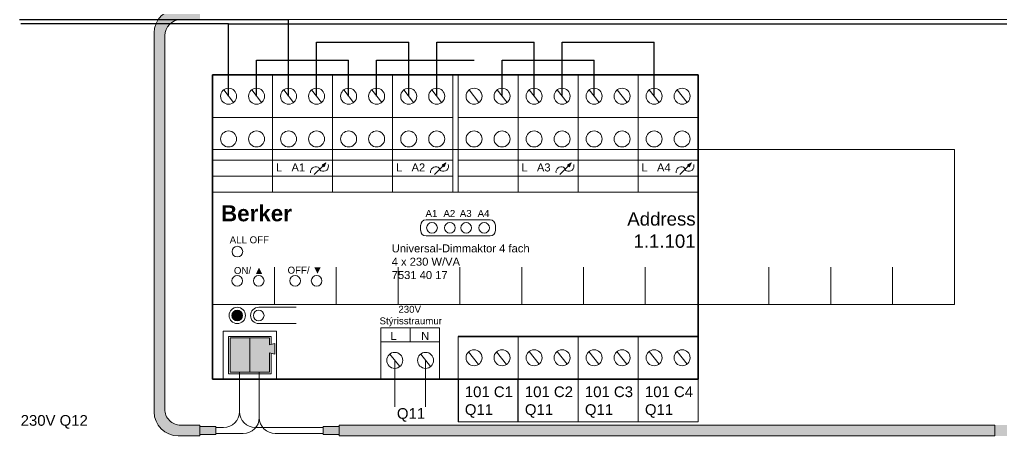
# Model space of a CAD drawing. Header units: millimetres. Extents: x 122681 to 489967, y 7796 to 82317.
# Drawn here: x 245151 to 246242, y 46287 to 46753 of the extents above; entities that cross this region are included whole.
import ezdxf

# ---------------------------------------------------------------- set-up
doc = ezdxf.new("R2010")
doc.units = ezdxf.units.MM
doc.linetypes.add('DASHED', pattern=[19.05, 12.7, -6.35])
for name, color, linetype, lineweight in [('R-635 Töfluteikning', 7, 'Continuous', 15), ('R-635 Töfluteikning dinskinna', 32, 'Continuous', 15), ('R-635 Töfluteikning þunt', 251, 'Continuous', 20), ('R-635 Töfluteikning þykkt', 7, 'Continuous', 35), ('Skygging (Hatch)', 254, 'DASHED', 20), ('Texti', 3, 'Continuous', 20)]:
    doc.layers.add(name, color=color, linetype=linetype, lineweight=lineweight)
doc.layers.add('TAKN', color=7, linetype='Continuous')
doc.styles.get("Standard").update_dxf_attribs({"font": 'arial.ttf'})

# ---------------------------------------------------------------- blocks, each defined once
blk = doc.blocks.new('Dinskinna')
at = {"layer": 'R-635 Töfluteikning dinskinna'}
for p, q in [((122058.8, 80229.08), (121919.8, 80229.08)), ((121919.8, 80200.08), (121919.8, 80229.08)), ((122058.8, 80200.08), (122058.8, 80229.08)), ((121931.38, 80200.08), (121931.38, 80207.08)), ((121942.97, 80200.08), (121942.97, 80207.08)), ((121954.55, 80200.08), (121954.55, 80207.08)), ((121966.13, 80200.08), (121966.13, 80207.08)), ((121977.72, 80200.08), (121977.72, 80207.08)), ((121989.3, 80200.08), (121989.3, 80207.08)), ((122000.88, 80200.08), (122000.88, 80207.08)), ((122010.79, 80200.08), (122010.79, 80207.08)), ((122024.05, 80200.08), (122024.05, 80207.08)), ((122035.63, 80200.08), (122035.63, 80207.08)), ((122047.22, 80200.08), (122047.22, 80207.08)), ((121919.8, 80200.08), (122058.8, 80200.08))]:
    blk.add_line(p, q, dxfattribs=at)
for p in [(122024.05, 80200.08), (122035.63, 80200.08), (122047.22, 80200.08)]:
    blk.add_point(p, dxfattribs=at)

msp = doc.modelspace()

# ---------------------------------------------------------------- hatches: boundary and pattern name
at = {"true_color": 0xc7c8ca}
h = msp.add_hatch(dxfattribs=at)
h.set_pattern_fill('ANSI31', color=9)
h.set_pattern_definition([(45, (183131.40404, 33207.39969), (-0.08838834765, 0.08838834765), [])])
h.paths.add_polyline_path([(245369, 46301.1), (245351.2, 46301.1), (245351.2, 46296.7), (245351.2, 46292.2), (245369, 46292.2)])
h.paths.add_polyline_path([(245506.1, 46296.7), (245506.1, 46301.1), (245488.3, 46301.1), (245488.3, 46292.2), (245506.1, 46292.2)])
h.paths.add_polyline_path([(246537.1, 46301.1), (246519.3, 46301.1), (246519.3, 46296.7), (246519.3, 46292.2), (246537.1, 46292.2)])
h.paths.add_polyline_path([(246674.2, 46301.1), (246656.4, 46301.1), (246656.4, 46292.2), (246674.2, 46292.2), (246674.2, 46296.7)])
h.paths.add_polyline_path([(246674.2, 45832.7), (246656.4, 45832.7), (246656.4, 45823.8), (246674.2, 45823.8), (246674.2, 45828.2)])
h.paths.add_polyline_path([(246537.1, 45832.7), (246519.3, 45832.7), (246519.3, 45828.2), (246519.3, 45823.8), (246537.1, 45823.8)])
h.paths.add_polyline_path([(245369, 45832.7), (245351.2, 45832.7), (245351.2, 45828.2), (245351.2, 45823.8), (245369, 45823.8)])
h.paths.add_polyline_path([(245506.1, 45828.2), (245506.1, 45832.7), (245488.3, 45832.7), (245488.3, 45823.8), (245506.1, 45823.8)])
at = {"layer": 'R-635 Töfluteikning'}
h = msp.add_hatch(color=3, dxfattribs=at)
h.dxf.hatch_style = 1
h.paths.add_polyline_path([(245330, 46753.2), (245351.2, 46753.2), (245351.2, 46759.1), (245351.2, 46765.1), (245327.1, 46765.1, 0.414214), (245300.4, 46738.4), (245300.4, 46317.4, 0.414214), (245327.1, 46290.7), (245351.2, 46290.7), (245351.2, 46296.7), (245351.2, 46302.6), (245330, 46302.6, -0.414214), (245312.2, 46320.4), (245312.2, 46735.4, -0.414214)])
h = msp.add_hatch(color=256, dxfattribs=at)
h.dxf.hatch_style = 1
h.paths.add_polyline_path([(245491.2, 46594.1), (245487, 46592), (245489.2, 46589.8)])
h = msp.add_hatch(color=256, dxfattribs=at)
h.dxf.hatch_style = 1
h.paths.add_polyline_path([(245624.6, 46594.1), (245620.4, 46592), (245622.6, 46589.8)])
h = msp.add_hatch(color=256, dxfattribs=at)
h.dxf.hatch_style = 1
h.paths.add_polyline_path([(245763.9, 46594.1), (245759.7, 46592), (245761.9, 46589.8)])
h = msp.add_hatch(color=256, dxfattribs=at)
h.dxf.hatch_style = 1
h.paths.add_polyline_path([(245897.3, 46594.1), (245893.1, 46592), (245895.3, 46589.8)])
h = msp.add_hatch(color=3, dxfattribs=at)
h.dxf.hatch_style = 1
h.paths.add_polyline_path([(245384.9, 46361.5), (245406.8, 46361.5), (245406.8, 46399.5), (245384.9, 46399.5)])
h.paths.add_polyline_path([(246553, 46361.5), (246574.9, 46361.5), (246574.9, 46399.5), (246553, 46399.5)])
h = msp.add_hatch(color=1, dxfattribs=at)
h.dxf.hatch_style = 1
h.paths.add_polyline_path([(245428.7, 46382.8), (245434.5, 46381.4), (245434.5, 46393.2), (245428.7, 46391.8), (245428.7, 46399.5), (245406.8, 46399.5), (245406.8, 46361.5), (245428.7, 46361.5)])
h.paths.add_polyline_path([(246596.8, 46382.8), (246602.6, 46381.4), (246602.6, 46393.2), (246596.8, 46391.8), (246596.8, 46399.5), (246574.9, 46399.5), (246574.9, 46361.5), (246596.8, 46361.5)])
h = msp.add_hatch(color=3, dxfattribs=at)
h.dxf.hatch_style = 1
h.paths.add_polyline_path([(246234.6, 46302.6), (245506.1, 46302.6), (245506.1, 46296.7), (245506.1, 46290.7), (246234.6, 46290.7), (246234.6, 46296.7)])
h = msp.add_hatch(color=3, dxfattribs=at)
h.dxf.hatch_style = 1
h.paths.add_polyline_path([(246519.3, 46302.6), (245790.7, 46302.6), (245790.7, 46296.7), (245790.7, 46290.7), (246519.3, 46290.7), (246519.3, 46296.7)])
at = {"layer": 'Skygging (Hatch)'}
h = msp.add_hatch(color=1, dxfattribs=at)
h.dxf.hatch_style = 1
h.paths.add_polyline_path([(245398.6, 46424.5, 1), (245386.8, 46424.5, 1)])
h = msp.add_hatch(color=1, dxfattribs=at)
h.dxf.hatch_style = 1
h.paths.add_polyline_path([(245386.8, 46424.5, 1), (245398.6, 46424.5, 1)])
h = msp.add_hatch(color=1, dxfattribs=at)
h.dxf.hatch_style = 1
h.paths.add_polyline_path([(245386.8, 46424.5, 1), (245398.6, 46424.5, 1)])
h = msp.add_hatch(color=1, dxfattribs=at)
h.dxf.hatch_style = 1
h.paths.add_polyline_path([(245386.8, 46424.5, 1), (245398.6, 46424.5, 1)])
h = msp.add_hatch(color=1, dxfattribs=at)
h.dxf.hatch_style = 1
h.paths.add_polyline_path([(245386.8, 46424.5, 1), (245398.6, 46424.5, 1)])
h = msp.add_hatch(color=1, dxfattribs=at)
h.dxf.hatch_style = 1
h.paths.add_polyline_path([(245386.8, 46424.5, 1), (245398.6, 46424.5, 1)])
h = msp.add_hatch(color=1, dxfattribs=at)
h.dxf.hatch_style = 1
h.paths.add_polyline_path([(245386.8, 46424.5, 1), (245398.6, 46424.5, 1)])
h = msp.add_hatch(color=1, dxfattribs=at)
h.dxf.hatch_style = 1
h.paths.add_polyline_path([(245386.8, 46424.5, 1), (245398.6, 46424.5, 1)])
h = msp.add_hatch(color=1, dxfattribs=at)
h.dxf.hatch_style = 1
h.paths.add_polyline_path([(245386.8, 46424.5, 1), (245398.6, 46424.5, 1)])
h = msp.add_hatch(color=1, dxfattribs=at)
h.dxf.hatch_style = 1
h.paths.add_polyline_path([(245386.8, 46424.5, 1), (245398.6, 46424.5, 1)])

# ---------------------------------------------------------------- linework, layer by layer
at = {"layer": 'R-635 Töfluteikning', "color": 3}
for p, q in [((245300.4, 46738.4), (245300.4, 46317.4)), ((245312.2, 46735.4), (245312.2, 46320.4)), ((245395.2, 46361.5), (245395.2, 46317.8)), ((245351.2, 46302.6), (245330, 46302.6)), ((245351.2, 46296.7), (245351.2, 46302.6)), ((245351.2, 46296.7), (245351.2, 46302.6)), ((245506.1, 46296.7), (245506.1, 46302.6)), ((246234.6, 46302.6), (245506.1, 46302.6)), ((245506.1, 46296.7), (245506.1, 46302.6)), ((246234.6, 46296.7), (246234.6, 46302.6)), ((245351.2, 46296.7), (245351.2, 46290.7)), ((245351.2, 46296.7), (245351.2, 46290.7)), ((245369, 46300), (245377.4, 46300)), ((245369, 46300), (245377.4, 46300)), ((245488.3, 46300), (245413, 46300)), ((245488.3, 46300), (245413, 46300)), ((245506.1, 46296.7), (245506.1, 46290.7)), ((245506.1, 46296.7), (245506.1, 46290.7)), ((246234.6, 46296.7), (246234.6, 46290.7)), ((245351.2, 46290.7), (245327.1, 46290.7)), ((245506.1, 46290.7), (246234.6, 46290.7))]:
    msp.add_line(p, q, dxfattribs=at)
at = {"layer": 'R-635 Töfluteikning'}
for p, q in [((245432, 46561.4), (245432, 46691.8)), ((245498.7, 46691.8), (245498.7, 46561.4)), ((245565.4, 46561.4), (245565.4, 46691.8)), ((245632.1, 46561.4), (245632.1, 46691.8)), ((245638, 46561.4), (245638, 46691.8)), ((245704.7, 46561.4), (245704.7, 46691.8)), ((245771.4, 46691.8), (245771.4, 46561.4)), ((245838.1, 46561.4), (245838.1, 46691.8)), ((245365.3, 46644.4), (245632.1, 46644.4)), ((245638, 46644.4), (245904.8, 46644.4)), ((245365.3, 46596.9), (245632.1, 46596.9)), ((245478.3, 46581.1), (245488.1, 46590.9)), ((245491.2, 46594.1), (245487, 46592)), ((245487, 46592), (245489.2, 46589.8)), ((245491.2, 46594.1), (245489.2, 46589.8)), ((245611.7, 46581.1), (245621.5, 46590.9)), ((245624.6, 46594.1), (245620.4, 46592)), ((245620.4, 46592), (245622.6, 46589.8)), ((245624.6, 46594.1), (245622.6, 46589.8)), ((245638, 46596.9), (245904.8, 46596.9)), ((245751, 46581.1), (245760.8, 46590.9)), ((245763.9, 46594.1), (245759.7, 46592)), ((245759.7, 46592), (245761.9, 46589.8)), ((245763.9, 46594.1), (245761.9, 46589.8)), ((245884.4, 46581.1), (245894.2, 46590.9)), ((245897.3, 46594.1), (245893.1, 46592)), ((245893.1, 46592), (245895.3, 46589.8)), ((245897.3, 46594.1), (245895.3, 46589.8)), ((245365.3, 46579.1), (245632.1, 46579.1)), ((245904.8, 46579.1), (245638, 46579.1)), ((245365.3, 46561.4), (245904.8, 46561.4)), ((245596.5, 46524.8), (245596.5, 46518.8)), ((245638, 46530.7), (245602.5, 46530.7)), ((245638, 46530.7), (245673.6, 46530.7)), ((245679.5, 46524.8), (245679.5, 46518.8)), ((245673.6, 46512.9), (245602.5, 46512.9)), ((245416.6, 46433.6), (245458.2, 46433.6)), ((245416.6, 46415.4), (245458.2, 46415.4)), ((245377.1, 46353.8), (245377.1, 46407.2)), ((245377.1, 46407.2), (245436.4, 46407.2)), ((245436.4, 46407.2), (245436.4, 46353.8)), ((245552.3, 46395.3), (245552.3, 46410.7)), ((245552.3, 46410.7), (245617.5, 46410.7)), ((245584.9, 46410.7), (245584.9, 46395.3)), ((245617.5, 46410.7), (245617.5, 46395.3)), ((245638, 46353.8), (245638, 46401.3)), ((245704.7, 46353.8), (245704.7, 46401.3)), ((245771.4, 46401.3), (245771.4, 46353.8)), ((245838.1, 46353.8), (245838.1, 46401.3)), ((245384.9, 46361.5), (245384.9, 46399.5)), ((245384.9, 46399.5), (245428.7, 46399.5)), ((245406.8, 46399.5), (245406.8, 46361.5)), ((245428.7, 46399.5), (245428.7, 46391.8)), ((245428.7, 46391.8), (245434.5, 46393.2)), ((245434.5, 46393.2), (245434.5, 46381.4)), ((245552.3, 46353.8), (245552.3, 46395.3)), ((245552.3, 46395.3), (245617.5, 46395.3)), ((245617.5, 46395.3), (245617.5, 46353.8)), ((245428.7, 46382.8), (245428.7, 46361.5)), ((245428.7, 46382.8), (245434.5, 46381.4)), ((245384.9, 46361.5), (245428.7, 46361.5)), ((245638, 46353.8), (245904.8, 46353.8)), ((245694.3, 46353.3), (245704.7, 46353.3)), ((245704.7, 46306.4), (245704.7, 46353.8)), ((245704.7, 46353.8), (245771.4, 46353.8)), ((245771.4, 46353.8), (245771.4, 46306.4)), ((245771.4, 46306.4), (245771.4, 46353.8)), ((245771.4, 46353.8), (245838.1, 46353.8)), ((245838.1, 46353.8), (245838.1, 46306.4)), ((245838.1, 46306.4), (245838.1, 46353.8)), ((245838.1, 46353.8), (245904.8, 46353.8)), ((245904.8, 46353.8), (245904.8, 46306.4)), ((245704.7, 46306.4), (245638, 46306.4)), ((245771.4, 46306.4), (245704.7, 46306.4)), ((245838.1, 46306.4), (245771.4, 46306.4)), ((245904.8, 46306.4), (245838.1, 46306.4)), ((245369, 46301.1), (245351.2, 46301.1)), ((245369, 46301.1), (245351.2, 46301.1)), ((245369, 46292.2), (245351.2, 46292.2)), ((245369, 46292.2), (245351.2, 46292.2)), ((245369, 46301.1), (245369, 46292.2)), ((245369, 46301.1), (245369, 46292.2)), ((245488.3, 46301.1), (245488.3, 46292.2)), ((245488.3, 46301.1), (245506.1, 46301.1)), ((245488.3, 46301.1), (245488.3, 46292.2)), ((245488.3, 46301.1), (245506.1, 46301.1)), ((245488.3, 46292.2), (245506.1, 46292.2)), ((245488.3, 46292.2), (245506.1, 46292.2))]:
    msp.add_line(p, q, dxfattribs=at)
at = {"layer": 'R-635 Töfluteikning', "color": 36}
msp.add_line((245567.7, 46374.6), (245567.7, 46323.1), dxfattribs=at)
at = {"layer": 'R-635 Töfluteikning', "color": 5}
msp.add_line((245602, 46374.6), (245602, 46323.1), dxfattribs=at)
at = {"layer": 'R-635 Töfluteikning', "color": 1}
for p, q in [((245417.2, 46361.5), (245417.2, 46311.1)), ((245369, 46293.3), (245399.4, 46293.3)), ((245369, 46293.3), (245399.4, 46293.3)), ((245488.3, 46293.3), (245435, 46293.3)), ((245488.3, 46293.3), (245435, 46293.3))]:
    msp.add_line(p, q, dxfattribs=at)
at = {"layer": 'R-635 Töfluteikning'}
for centre, radius in [((245383.1, 46668.1), 8.89), ((245414.2, 46668.1), 8.89), ((245449.8, 46668.1), 8.89), ((245480.9, 46668.1), 8.89), ((245516.5, 46668.1), 8.89), ((245547.6, 46668.1), 8.89), ((245583.2, 46668.1), 8.89), ((245614.3, 46668.1), 8.89), ((245655.8, 46668.1), 8.89), ((245686.9, 46668.1), 8.89), ((245722.5, 46668.1), 8.89), ((245753.6, 46668.1), 8.89), ((245789.2, 46668.1), 8.89), ((245820.3, 46668.1), 8.89), ((245855.9, 46668.1), 8.89), ((245887, 46668.1), 8.89), ((245383.1, 46620.6), 8.89), ((245414.2, 46620.6), 8.89), ((245449.8, 46620.6), 8.89), ((245480.9, 46620.6), 8.89), ((245516.5, 46620.6), 8.89), ((245547.6, 46620.6), 8.89), ((245583.2, 46620.6), 8.89), ((245614.3, 46620.6), 8.89), ((245655.8, 46620.6), 8.89), ((245686.9, 46620.6), 8.89), ((245722.5, 46620.6), 8.89), ((245753.6, 46620.6), 8.89), ((245789.2, 46620.6), 8.89), ((245820.3, 46620.6), 8.89), ((245855.9, 46620.6), 8.89), ((245887, 46620.6), 8.89), ((245609.1, 46521.8), 5.93), ((245629, 46521.8), 5.93), ((245647.1, 46521.8), 5.93), ((245667, 46521.8), 5.93), ((245392.9, 46495.4), 5.93), ((245392.7, 46463), 5.93), ((245416.6, 46463), 5.93), ((245457, 46463), 5.93), ((245480.9, 46463), 5.93), ((245392.7, 46424.5), 9.08), ((245392.7, 46424.5), 5.93), ((245392.7, 46424.5), 5.93), ((245416.6, 46424.5), 5.93), ((245567.7, 46374.6), 8.89), ((245602, 46374.6), 8.89), ((245655.8, 46377.5), 8.89), ((245686.9, 46377.5), 8.89), ((245722.5, 46377.5), 8.89), ((245753.6, 46377.5), 8.89), ((245789.2, 46377.5), 8.89), ((245820.3, 46377.5), 8.89), ((245855.9, 46377.5), 8.89), ((245887, 46377.5), 8.89)]:
    msp.add_circle(centre, radius, dxfattribs=at)
at = {"layer": 'R-635 Töfluteikning', "color": 3}
for centre, radius, start, end in [((245327.1, 46738.4), 26.7, 90, 180), ((245330, 46735.4), 17.8, 90, 180), ((245327.1, 46317.4), 26.7, 180, 270), ((245330, 46320.4), 17.8, 179.9986, 270), ((245377.4, 46317.8), 17.8, 270, 0), ((245377.4, 46317.8), 17.8, 270, 0), ((245413, 46317.8), 17.8, 180, 270), ((245413, 46317.8), 17.8, 180, 270)]:
    msp.add_arc(centre, radius, start, end, dxfattribs=at)
at = {"layer": 'R-635 Töfluteikning'}
for centre, radius, start, end in [((245480, 46583.9), 5.88, 64.9507, 189.185), ((245488.2, 46590.5), 5.88, 244.9507, 17.6441), ((245613.4, 46583.9), 5.88, 64.9507, 189.185), ((245621.6, 46590.5), 5.88, 244.9507, 17.6441), ((245752.7, 46583.9), 5.88, 64.9507, 189.185), ((245760.9, 46590.5), 5.88, 244.9507, 17.6441), ((245886.1, 46583.9), 5.88, 64.9507, 189.185), ((245894.3, 46590.5), 5.88, 244.9507, 17.6441), ((245602.5, 46524.8), 5.93, 90, 180), ((245673.6, 46524.8), 5.93, 0, 90), ((245602.5, 46518.8), 5.93, 180, 270), ((245673.6, 46518.8), 5.93, 270, 0), ((245416.6, 46424.5), 9.08, 90, 270)]:
    msp.add_arc(centre, radius, start, end, dxfattribs=at)
at = {"layer": 'R-635 Töfluteikning', "color": 1}
for centre, start, end in [((245399.4, 46311.1), 270, 0), ((245399.4, 46311.1), 270, 0), ((245435, 46311.1), 180, 270), ((245435, 46311.1), 180, 270)]:
    msp.add_arc(centre, 17.8, start, end, dxfattribs=at)
at = {"layer": 'R-635 Töfluteikning'}
for points in [[(245482.5, 46589.2), (245483.7, 46588.1), (245484.2, 46587.2), (245484.7, 46586.1), (245485.7, 46585.2)], [(245615.9, 46589.2), (245617.1, 46588.1), (245617.6, 46587.2), (245618.1, 46586.1), (245619.1, 46585.2)], [(245755.2, 46589.2), (245756.4, 46588.1), (245756.9, 46587.2), (245757.4, 46586.1), (245758.4, 46585.2)], [(245888.6, 46589.2), (245889.8, 46588.1), (245890.3, 46587.2), (245890.8, 46586.1), (245891.8, 46585.2)]]:
    msp.add_spline(points, degree=3, dxfattribs=at)
at = {"layer": 'R-635 Töfluteikning þunt'}
for p, q in [((245377.7, 46675.1), (245388.6, 46661.1)), ((245408.8, 46675.1), (245419.8, 46661.1)), ((245444.3, 46675.1), (245455.3, 46661.1)), ((245475.4, 46675.1), (245486.4, 46661.1)), ((245511.1, 46675.1), (245522, 46661.1)), ((245542.2, 46675.1), (245553.2, 46661.1)), ((245577.7, 46675.1), (245588.7, 46661.1)), ((245608.8, 46675.1), (245619.8, 46661.1)), ((245650.4, 46675.1), (245661.3, 46661.1)), ((245681.5, 46675.1), (245692.5, 46661.1)), ((245717, 46675.1), (245728, 46661.1)), ((245748.1, 46675.1), (245759.1, 46661.1)), ((245783.8, 46675.1), (245794.7, 46661.1)), ((245814.9, 46675.1), (245825.9, 46661.1)), ((245850.4, 46675.1), (245861.4, 46661.1)), ((245881.5, 46675.1), (245892.5, 46661.1)), ((245383.1, 46359.8), (245383.1, 46401.3)), ((245383.1, 46401.3), (245430.5, 46401.3)), ((245430.5, 46401.3), (245430.5, 46392.2)), ((245430.5, 46382.4), (245430.5, 46359.8)), ((245562.3, 46381.6), (245573.2, 46367.6)), ((245596.6, 46381.6), (245607.5, 46367.6)), ((245649.7, 46384.1), (245660.7, 46370.1)), ((245680.9, 46384.1), (245691.8, 46370.1)), ((245717, 46384.6), (245728, 46370.5)), ((245748.1, 46384.6), (245759.1, 46370.5)), ((245783.5, 46384.4), (245794.4, 46370.3)), ((245814.6, 46384.4), (245825.6, 46370.3)), ((245850.4, 46384.6), (245861.4, 46370.5)), ((245881.5, 46384.6), (245892.5, 46370.5)), ((245383.1, 46359.8), (245430.5, 46359.8))]:
    msp.add_line(p, q, dxfattribs=at)
at = {"layer": 'R-635 Töfluteikning þykkt'}
for p, q in [((245365.3, 46691.8), (245904.8, 46691.8)), ((245365.3, 46353.8), (245365.3, 46691.8)), ((245365.3, 46691.8), (245365.3, 46353.8)), ((245904.8, 46691.8), (245904.8, 46353.8)), ((245638, 46401.3), (245904.8, 46401.3)), ((245904.8, 46401.3), (245904.8, 46353.8)), ((245904.8, 46353.8), (245365.3, 46353.8))]:
    msp.add_line(p, q, dxfattribs=at)
at = {"layer": 'TAKN', "color": 36, "linetype": 'Continuous', "lineweight": 25}
for p, q in [((245449.8, 46753.1), (245150.9, 46753.1)), ((246618, 46753.3), (245449.8, 46753.1)), ((245449.8, 46728.1), (245449.8, 46753.1)), ((245449.8, 46668.1), (245449.8, 46728.1)), ((245480.9, 46668.1), (245480.9, 46728.1)), ((245480.9, 46728.1), (245583.2, 46728.1)), ((245583.2, 46668.1), (245583.2, 46728.1)), ((245614.3, 46668.1), (245614.3, 46728.1)), ((245614.3, 46728.1), (245722.5, 46728.1)), ((245722.5, 46668.1), (245722.5, 46728.1)), ((245753.6, 46668.1), (245753.6, 46728.1)), ((245753.6, 46728.1), (245855.9, 46728.1)), ((245855.9, 46668.1), (245855.9, 46728.1))]:
    msp.add_line(p, q, dxfattribs=at)
at = {"layer": 'TAKN', "color": 5, "linetype": 'Continuous', "lineweight": 25}
for p, q in [((245383.1, 46748.7), (245152.1, 46748.7)), ((245383.1, 46748.7), (246551.3, 46748.7)), ((245383.1, 46733.1), (245383.1, 46748.7)), ((245383.1, 46708.1), (245383.1, 46733.1)), ((245383.1, 46668.1), (245383.1, 46708.1)), ((245414.2, 46668.1), (245414.2, 46708.1)), ((245414.2, 46708.1), (245516.5, 46708.1)), ((245516.5, 46668.1), (245516.5, 46708.1)), ((245547.6, 46668.1), (245547.6, 46708.1)), ((245547.6, 46708.1), (245655.8, 46708.1)), ((245686.9, 46668), (245686.9, 46708)), ((245686.9, 46708), (245789.2, 46708)), ((245789.2, 46668), (245789.2, 46708))]:
    msp.add_line(p, q, dxfattribs=at)
at = {"layer": 'TAKN', "linetype": 'Continuous', "lineweight": 25}
for p, q in [((245638, 46353.3), (245638, 46306.4)), ((245694.3, 46353.3), (245638, 46353.3)), ((245704.7, 46306.4), (245704.7, 46353.3))]:
    msp.add_line(p, q, dxfattribs=at)

# ---------------------------------------------------------------- block references
at = {"layer": 'R-635 Töfluteikning', "xscale": 5.929304446978925, "yscale": 5.929304446978925, "zscale": 5.929304446978925}
msp.add_blockref('Dinskinna', (-477534.3, -429093.9), dxfattribs=at)

# ---------------------------------------------------------------- texts
at = {"layer": 'R-635 Töfluteikning', "char_height": 11.86, "attachment_point": 1}
for s, insert in [('101 C1\\P\\pxt3;Q11', (245645.6, 46345.6)), ('101 C2\\PQ11', (245712.3, 46345.6)), ('101 C3\\PQ11', (245779, 46345.6)), ('101 C4\\PQ11', (245845.7, 46345.6))]:
    msp.add_mtext_dynamic_manual_height_columns(s, width=3763.777, gutter_width=50, heights=[0], dxfattribs=dict(at, insert=insert))
at = {"layer": 'Texti', "attachment_point": 1}
for s, insert, char_height in [('L   A1', (245435.7, 46593.4), 8.89), ('L   A2', (245569.1, 46593.4), 8.89), ('L   A3', (245708.4, 46593.4), 8.89), ('L   A4', (245841.8, 46593.4), 8.89), ('{\\fArial|b1|i0|c0|p34;Berker}', (245374.7, 46546.9), 17.788), ('A1', (245601.9, 46541.7), 7.71), ('A2', (245621.8, 46541.7), 7.71), ('A3', (245640, 46541.7), 7.71), ('A4', (245659.8, 46541.7), 7.71), ('ALL OFF', (245384.3, 46512.4), 7.71), ('Universal-Dimmaktor 4 fach\\P4 x 230 W/VA\\P7531 40 17', (245564.3, 46503.5), 8.894), ('ON/ {\\H1.0833x;▲}', (245389, 46478.9), 7.708), ('OFF/ {\\H1.0833x;▼}', (245448.6, 46479.3), 7.708), ('       230V\\PStýrisstraumur', (245550.8, 46435.2), 7.708), ('L', (245563, 46406.3), 8.89), ('N', (245597, 46406.3), 8.89), ('230V Q12', (245152.1, 46313.8), 11.86), ('Q11', (245570.1, 46321.5), 11.86)]:
    msp.add_mtext_dynamic_manual_height_columns(s, width=3763.777, gutter_width=50, heights=[0], dxfattribs=dict(at, insert=insert, char_height=char_height))
at = {"layer": 'Texti', "color": 7, "insert": (245902, 46539.2), "char_height": 14.82, "attachment_point": 3}
msp.add_mtext_dynamic_manual_height_columns('Address\\P1.1.101', width=38.323, gutter_width=50, heights=[0], dxfattribs=at)

doc.saveas('drawing.dxf')
